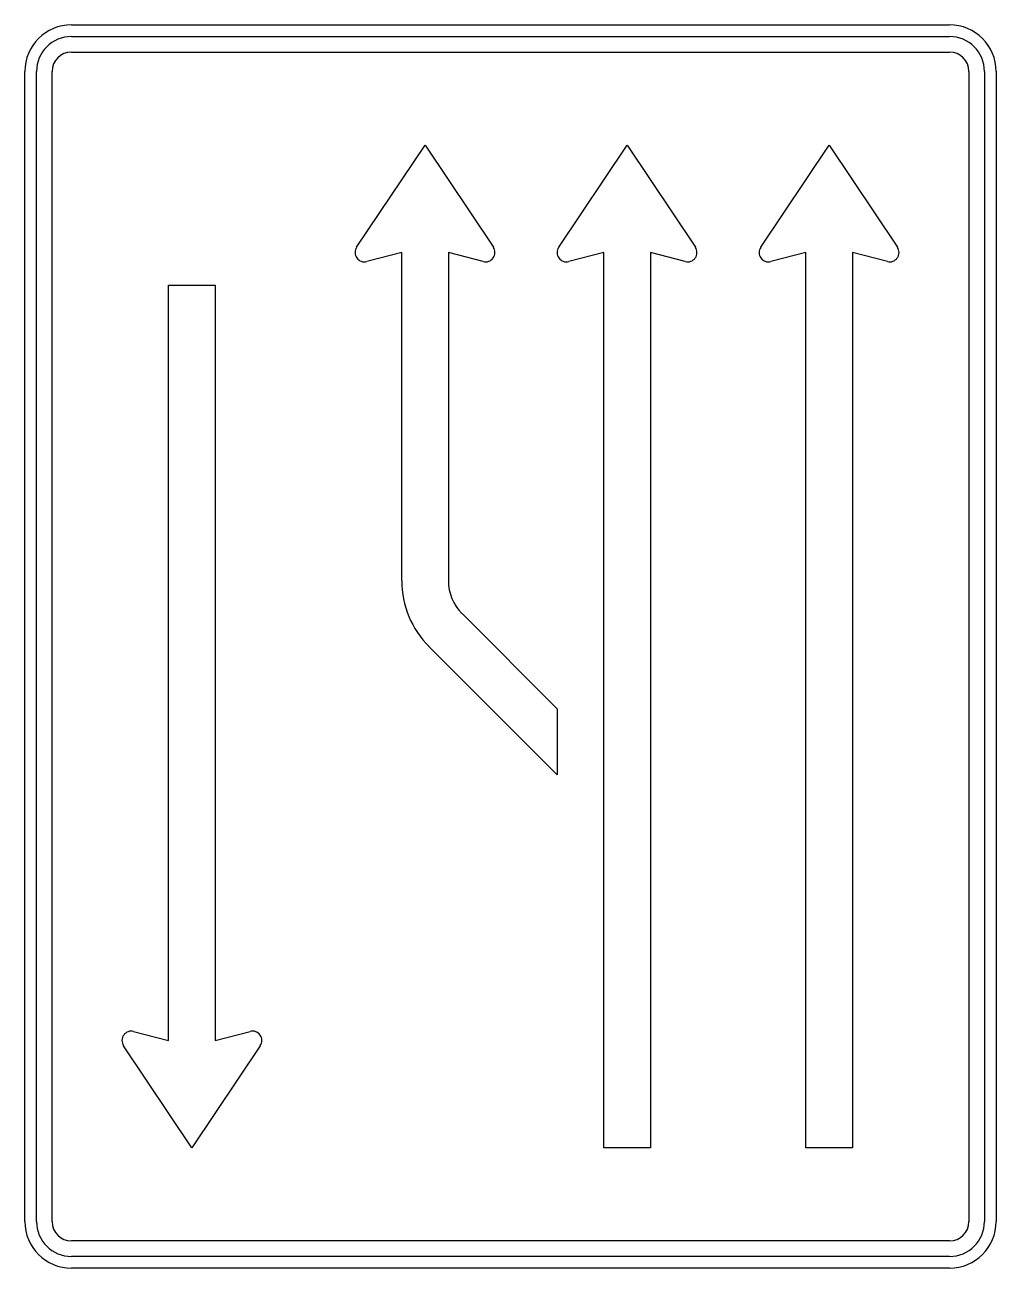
# Model space of a CAD drawing. Extents: x 0 to 1250, y 0 to 1600.
import ezdxf

# ---------------------------------------------------------------- set-up
doc = ezdxf.new("R2010")
doc.units = 0
doc.header["$LTSCALE"] = 25
doc.linetypes.add('AUSGEZOGEN', pattern=[0])
doc.layers.get('0').update_dxf_attribs({"linetype": 'AUSGEZOGEN'})

msp = doc.modelspace()

# ---------------------------------------------------------------- linework, layer by layer
for p, q in [((60, 1600), (1190, 1600)), ((60, 1585), (1190, 1585)), ((60, 1565), (1190, 1565)), ((0, 60), (0, 1540)), ((15, 60), (15, 1540)), ((35, 60), (35, 1540)), ((1215, 1540), (1215, 60)), ((1235, 1540), (1235, 60)), ((1250, 1540), (1250, 60)), ((427, 1313.7), (515, 1445)), ((515, 1445), (603, 1313.7)), ((687, 1313.7), (775, 1445)), ((775, 1445), (863, 1313.7)), ((947, 1313.7), (1035, 1445)), ((1035, 1445), (1123, 1313.7)), ((485, 1307), (440, 1295.4)), ((485, 884.7), (485, 1307)), ((590, 1295.4), (545, 1307)), ((545, 1307), (545, 884.7)), ((745, 1307), (700, 1295.4)), ((745, 155), (745, 1307)), ((850, 1295.4), (805, 1307)), ((805, 1307), (805, 155)), ((1005, 1307), (960, 1295.4)), ((1005, 155), (1005, 1307)), ((1110, 1295.4), (1065, 1307)), ((1065, 1307), (1065, 155)), ((185, 293), (185, 1265)), ((185, 1265), (245, 1265)), ((245, 1265), (245, 293)), ((562.6, 842.3), (685, 719.9)), ((685, 635), (520.1, 799.8)), ((685, 719.9), (685, 635)), ((140, 304.6), (185, 293)), ((245, 293), (290, 304.6)), ((215, 155), (127, 286.3)), ((303, 286.3), (215, 155)), ((805, 155), (745, 155)), ((1065, 155), (1005, 155)), ((1190, 35), (60, 35)), ((1190, 15), (60, 15)), ((1190, 0), (60, 0))]:
    msp.add_line(p, q)
for centre, radius, start, end in [((60, 1540), 60, 90, 180), ((1190, 1540), 60, 0, 90), ((60, 1540), 45, 90, 180), ((1190, 1540), 45, 0, 90), ((60, 1540), 25, 90, 180), ((1190, 1540), 25, 0, 90), ((437, 1307), 12, 146.195, 284.475), ((593, 1307), 12, 255.525, 393.805), ((697, 1307), 12, 146.195, 284.475), ((853, 1307), 12, 255.525, 393.805), ((957, 1307), 12, 146.195, 284.475), ((1113, 1307), 12, 255.525, 393.805), ((605, 884.7), 120, 180, 225), ((605, 884.7), 60, 180, 225), ((137, 293), 12, 75.525, 213.805), ((293, 293), 12, 326.195, 464.475), ((60, 60), 60, 180, 270), ((60, 60), 45, 180, 270), ((60, 60), 25, 180, 270), ((1190, 60), 60, 270, 360), ((1190, 60), 45, 270, 360), ((1190, 60), 25, 270, 360)]:
    msp.add_arc(centre, radius, start, end)

doc.saveas('drawing.dxf')
